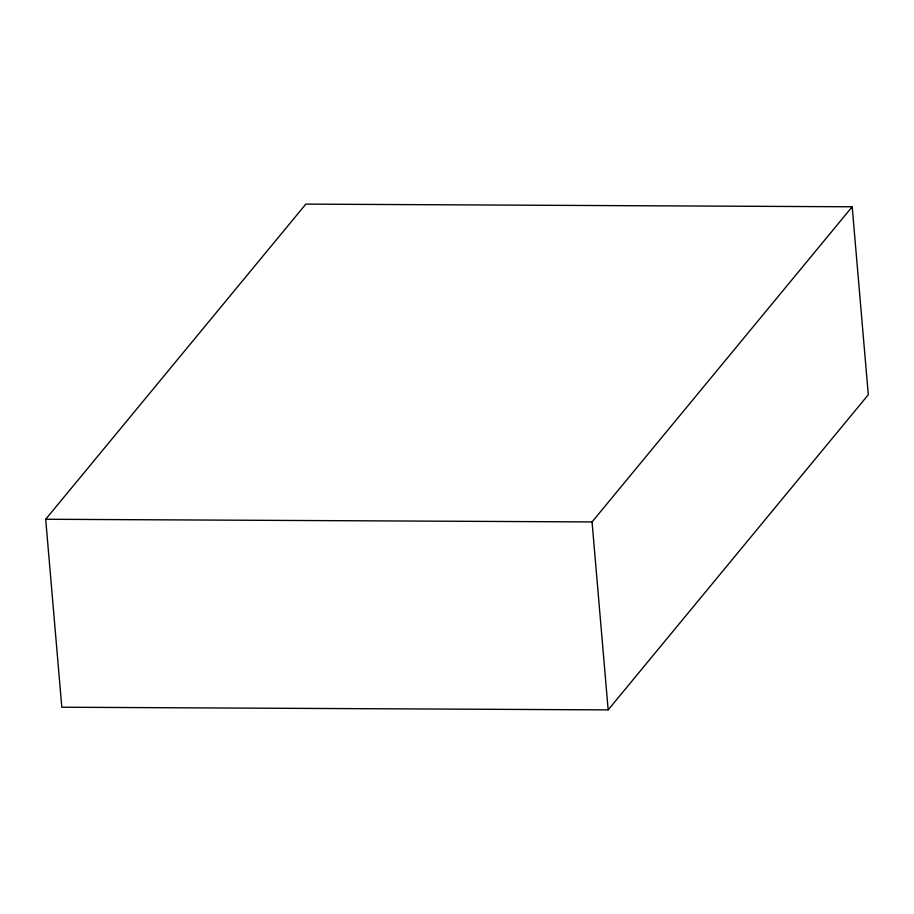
<?xml version="1.0" encoding="UTF-8"?>
<svg xmlns="http://www.w3.org/2000/svg" width="914" height="914" viewBox="0 0 914 914"><rect width="100%" height="100%" fill="white"/><g stroke="black" fill="none" stroke-linecap="round" stroke-linejoin="round"><path stroke-width="1.37" d="M45.7 519.266L305.836 204.119L852.191 206.781L868.3 394.734L608.164 709.881L61.809 707.219L45.7 519.266L592.055 521.928L852.191 206.781M592.055 521.928L608.164 709.881"/></g></svg>
